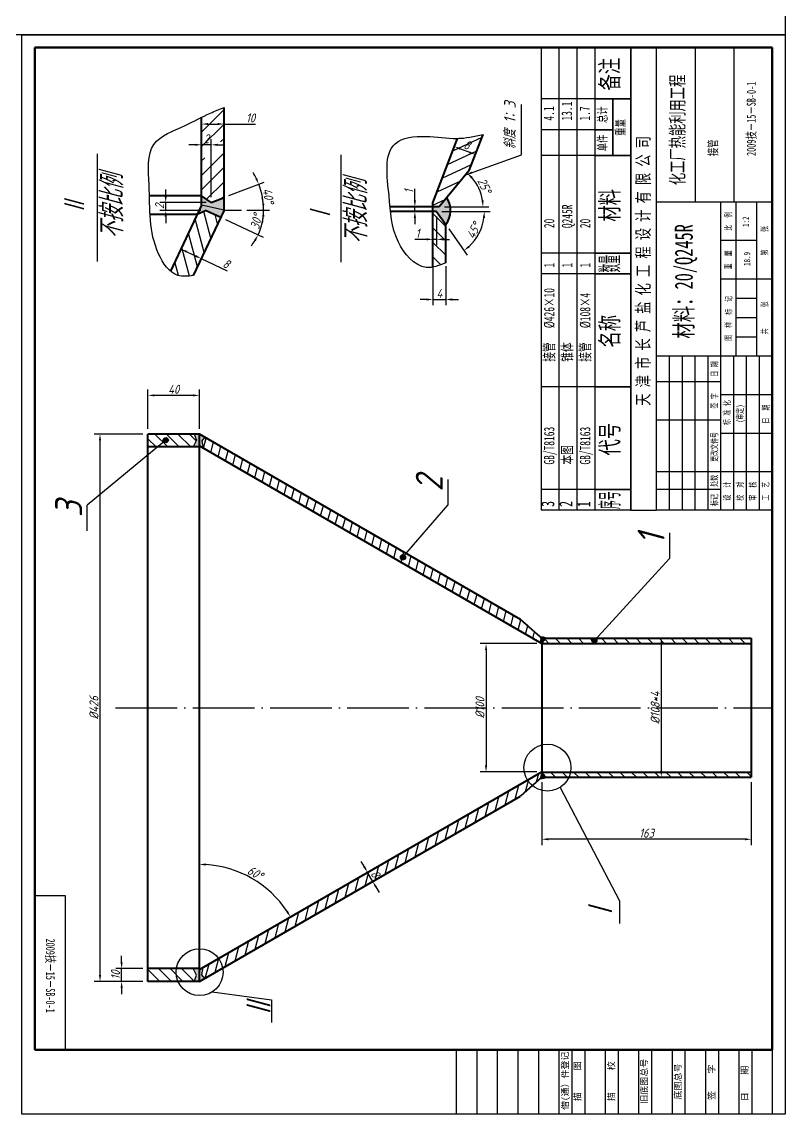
# Model space of a CAD drawing. Header units: millimetres. Extents: x 101 to 1289, y -760 to 920.
# Drawn here: x 695 to 1289, y -760 to 90 of the extents above; entities that cross this region are included whole.
import ezdxf
from ezdxf.enums import TextEntityAlignment as Align

# ---------------------------------------------------------------- set-up
doc = ezdxf.new("R2010")
doc.units = ezdxf.units.MM
doc.linetypes.add('ACAD_ISO02W100', pattern=[15, 12, -3])
doc.linetypes.add('ACAD_ISO04W100', pattern=[30, 24, -3, 0, -3])
for name, color, linetype in [('标注', 254, 'Continuous'), ('点划线', 1, 'ACAD_ISO04W100'), ('细实线', 253, 'Continuous'), ('虚线', 2, 'ACAD_ISO02W100')]:
    doc.layers.add(name, color=color, linetype=linetype)
doc.layers.add('粗实线', color=4, linetype='Continuous', lineweight=40)
doc.styles.add('GB', font='gbeitc.shx', dxfattribs={"bigfont": 'gbcbig.shx'})
doc.styles.get("Standard").update_dxf_attribs({"font": 'SIMFANG.TTF'})
doc.styles.add('TextStyle0', font='SIMFANG.TTF', dxfattribs={"width": 0.34603})
doc.styles.add('标准', font='SIMFANG.TTF', dxfattribs={"width": 0.667})
doc.dimstyles.new('GB', dxfattribs={"dimscale": 2, "dimtxt": 3.5, "dimasz": 2.5, "dimexe": 2.25, "dimexo": 2, "dimtad": 1, "dimdec": 0, "dimtxsty": 'GB', "dimcen": 2.5, "dimadec": 0, "dimazin": 0, "dimtfac": 1, "dimtdec": 0, "dimtmove": 0, "dimatfit": 3, "dimfxl": 0, "dimarcsym": 0})
doc.dimstyles.new('GB$0', dxfattribs={"dimscale": 2, "dimtxt": 3.5, "dimasz": 2.5, "dimexe": 2.25, "dimexo": 2, "dimtad": 1, "dimdec": 0, "dimtxsty": 'GB', "dimcen": 2.5, "dimadec": 0, "dimazin": 0, "dimtfac": 1, "dimtdec": 0, "dimtmove": 0, "dimatfit": 3, "dimfxl": 0, "dimarcsym": 0})
doc.dimstyles.new('GB$2', dxfattribs={"dimscale": 2, "dimtxt": 3.5, "dimasz": 2.5, "dimexe": 2.25, "dimexo": 2, "dimtad": 1, "dimdec": 0, "dimtxsty": 'GB', "dimcen": 2.5, "dimadec": 0, "dimazin": 0, "dimtfac": 1, "dimtdec": 0, "dimtmove": 0, "dimatfit": 3, "dimfxl": 0, "dimarcsym": 0})
pattern_1 = [(135, (1367.0736, -790.345), (4.49013, 4.49013), [])]

# ---------------------------------------------------------------- blocks, each defined once
blk = doc.blocks.new('*D14')
at = {"layer": '标注', "color": 0, "lineweight": -2}
for p, q in [((789.55, -231.12), (751.73, -231.12)), ((756.23, -652.12), (756.23, -236.12)), ((789.55, -657.12), (751.73, -657.12))]:
    blk.add_line(p, q, dxfattribs=at)
at = {"layer": '标注', "color": 0}
for points in [[(755.39, -236.12), (757.06, -236.12), (756.23, -231.12)], [(755.39, -652.12), (757.06, -652.12), (756.23, -657.12)]]:
    blk.add_solid(points, dxfattribs=at)
at = {"layer": '标注', "color": 0, "insert": (751.48, -444.12), "char_height": 7, "attachment_point": 5, "rotation": 90, "style": 'GB'}
blk.add_mtext('%%C426', dxfattribs=at)
blk = doc.blocks.new('*D15')
at = {"layer": '标注', "color": 0, "lineweight": -2}
for p, q in [((773.04, -642.12), (773.04, -637.12)), ((789.55, -647.12), (768.54, -647.12)), ((773.04, -657.12), (773.04, -647.12)), ((789.55, -657.12), (768.54, -657.12)), ((773.04, -662.12), (773.04, -667.12))]:
    blk.add_line(p, q, dxfattribs=at)
at = {"layer": '标注', "color": 0}
for points in [[(772.21, -642.12), (773.88, -642.12), (773.04, -647.12)], [(772.21, -662.12), (773.88, -662.12), (773.04, -657.12)]]:
    blk.add_solid(points, dxfattribs=at)
at = {"layer": '标注', "color": 0, "insert": (768.29, -652.12), "char_height": 7, "attachment_point": 5, "rotation": 90, "style": 'GB'}
blk.add_mtext('10', dxfattribs=at)
blk = doc.blocks.new('*D16')
at = {"layer": '标注', "color": 0, "lineweight": -2}
for p, q in [((1096.03, -394.21), (1052.14, -394.21)), ((1056.64, -399.21), (1056.64, -489.04)), ((1096.03, -494.04), (1052.14, -494.04))]:
    blk.add_line(p, q, dxfattribs=at)
at = {"layer": '标注', "color": 0}
for points in [[(1055.81, -399.21), (1057.47, -399.21), (1056.64, -394.21)], [(1055.81, -489.04), (1057.47, -489.04), (1056.64, -494.04)]]:
    blk.add_solid(points, dxfattribs=at)
at = {"layer": '标注', "color": 0, "insert": (1051.89, -444.12), "char_height": 7, "attachment_point": 5, "rotation": 90, "style": 'GB'}
blk.add_mtext('%%C100', dxfattribs=at)
blk = doc.blocks.new('*D11')
at = {"layer": '标注', "color": 0, "lineweight": -2}
for p, q in [((1197, -390.11), (1197.5, -390.11)), ((1193, -395.11), (1193, -493.14)), ((1189, -498.14), (1188.5, -498.14))]:
    blk.add_line(p, q, dxfattribs=at)
at = {"layer": '标注', "color": 0}
for points in [[(1192.16, -395.11), (1193.83, -395.11), (1193, -390.11)], [(1192.16, -493.14), (1193.83, -493.14), (1193, -498.14)]]:
    blk.add_solid(points, dxfattribs=at)
at = {"layer": '标注', "color": 0, "insert": (1188.25, -444.12), "char_height": 7, "attachment_point": 5, "rotation": 90, "style": 'GB'}
blk.add_mtext('%%C108*4', dxfattribs=at)
blk = doc.blocks.new('*D17')
at = {"layer": '标注', "color": 0, "lineweight": -2}
for p, q in [((1100.03, -502.14), (1100.03, -550.98)), ((1263.03, -502.14), (1263.03, -550.98)), ((1258.03, -546.48), (1105.03, -546.48))]:
    blk.add_line(p, q, dxfattribs=at)
at = {"layer": '标注', "color": 0}
for points in [[(1105.03, -545.64), (1105.03, -547.31), (1100.03, -546.48)], [(1258.03, -545.64), (1258.03, -547.31), (1263.03, -546.48)]]:
    blk.add_solid(points, dxfattribs=at)
at = {"layer": '标注', "color": 0, "insert": (1181.53, -541.73), "char_height": 7, "attachment_point": 5, "style": 'GB'}
blk.add_mtext('163', dxfattribs=at)
blk = doc.blocks.new('*D18')
at = {"layer": '标注', "color": 0, "lineweight": -2}
blk.add_arc((833.55, -647.88), 81.87, 33.49967, 86.50033, dxfattribs=at)
at = {"layer": '标注', "color": 0}
for points in [[(838.53, -567), (838.58, -565.33), (833.55, -566.01)], [(902.53, -602.26), (901.12, -603.14), (904.46, -606.95)]]:
    blk.add_solid(points, dxfattribs=at)
at = {"layer": '标注', "color": 0, "insert": (876.96, -572.7), "char_height": 7, "attachment_point": 5, "rotation": 330, "style": 'GB'}
blk.add_mtext('60°', dxfattribs=at)
blk = doc.blocks.new('*D19')
at = {"layer": '标注', "color": 0, "lineweight": -2}
for p, q in [((823.27, -78.6), (817.3, -91.28)), ((823.74, -89.34), (830.52, -92.53)), ((839.1, -86.05), (833.13, -98.73)), ((835.05, -94.66), (855.07, -104.09))]:
    blk.add_line(p, q, dxfattribs=at)
at = {"layer": '标注', "color": 0}
for points in [[(824.09, -88.58), (823.38, -90.09), (819.21, -87.21)], [(830.88, -91.78), (830.17, -93.29), (835.05, -94.66)]]:
    blk.add_solid(points, dxfattribs=at)
at = {"layer": '标注', "color": 0, "insert": (854.51, -98.58), "char_height": 7, "attachment_point": 5, "rotation": 334.79249, "style": 'GB'}
blk.add_mtext('8', dxfattribs=at)
blk = doc.blocks.new('*D20')
at = {"layer": '标注', "color": 0, "lineweight": -2}
for p, q in [((835.28, -13.02), (835.28, 14.59)), ((840.28, 10.09), (847.78, 10.09)), ((852.78, 14.09), (852.78, 14.59)), ((852.78, 10.09), (877.1, 10.09))]:
    blk.add_line(p, q, dxfattribs=at)
at = {"layer": '标注', "color": 0}
for points in [[(840.28, 10.92), (840.28, 9.25), (835.28, 10.09)], [(847.78, 10.92), (847.78, 9.25), (852.78, 10.09)]]:
    blk.add_solid(points, dxfattribs=at)
at = {"layer": '标注', "color": 0, "insert": (873.37, 14.84), "char_height": 7, "attachment_point": 5, "style": 'GB'}
blk.add_mtext('10', dxfattribs=at)
blk = doc.blocks.new('*D21')
at = {"layer": '标注', "color": 0, "lineweight": -2}
for p, q in [((870.46, -57), (888.01, -57)), ((853.81, -64.19), (883.3, -78.06))]:
    blk.add_line(p, q, dxfattribs=at)
for start, end in [(6.37536, 12.75073), (334.79249, 360), (322.04177, 328.41713)]:
    blk.add_arc((838.55, -57), 44.96, start, end, dxfattribs=at)
at = {"layer": '标注', "color": 0}
for points in [[(884.06, -51.96), (882.4, -52.05), (883.51, -57)], [(876.11, -80.15), (877.58, -80.94), (879.22, -76.15)]]:
    blk.add_solid(points, dxfattribs=at)
at = {"layer": '标注', "color": 0, "insert": (877.79, -65.77), "char_height": 7, "attachment_point": 5, "rotation": 77.39625, "style": 'GB'}
blk.add_mtext('30%%D', dxfattribs=at)
blk = doc.blocks.new('*D22')
at = {"layer": '标注', "color": 0, "lineweight": -2}
for p, q in [((856.51, -45.61), (883.93, -35.06)), ((870.46, -57), (888.01, -57))]:
    blk.add_line(p, q, dxfattribs=at)
for start, end in [(26.11799, 31.18285), (0, 21.05313), (349.87028, 354.93514)]:
    blk.add_arc((826.93, -57), 56.58, start, end, dxfattribs=at)
at = {"layer": '标注', "color": 0}
for points in [[(878.49, -31.76), (876.96, -32.43), (879.73, -36.67)], [(882.45, -61.96), (884.12, -62.03), (883.51, -57)]]:
    blk.add_solid(points, dxfattribs=at)
at = {"layer": '标注', "color": 0, "insert": (887.22, -45.8), "char_height": 7, "attachment_point": 5, "rotation": 280.52657, "style": 'GB'}
blk.add_mtext('40%%D', dxfattribs=at)
blk = doc.blocks.new('*D23')
at = {"layer": '标注', "color": 0, "lineweight": -2}
for p, q in [((807.34, -45.88), (807.34, -40.88)), ((838.83, -50.88), (802.84, -50.88)), ((807.34, -57.08), (807.34, -50.88)), ((834.71, -57.08), (802.84, -57.08)), ((807.34, -62.08), (807.34, -67.08))]:
    blk.add_line(p, q, dxfattribs=at)
at = {"layer": '标注', "color": 0}
for points in [[(806.51, -45.88), (808.18, -45.88), (807.34, -50.88)], [(806.51, -62.08), (808.18, -62.08), (807.34, -57.08)]]:
    blk.add_solid(points, dxfattribs=at)
at = {"layer": '标注', "color": 0, "insert": (802.59, -53.98), "char_height": 7, "attachment_point": 5, "rotation": 90, "style": 'GB'}
blk.add_mtext('2', dxfattribs=at)
blk = doc.blocks.new('*D24')
at = {"layer": '标注', "color": 0, "lineweight": -2}
for p, q in [((830.28, -6.07), (825.28, -6.07)), ((835.28, -41.74), (835.28, -1.57)), ((842.83, -6.07), (835.28, -6.07)), ((842.83, -46.88), (842.83, -1.57)), ((847.83, -6.07), (852.83, -6.07))]:
    blk.add_line(p, q, dxfattribs=at)
at = {"layer": '标注', "color": 0}
for points in [[(830.28, -5.24), (830.28, -6.9), (835.28, -6.07)], [(847.83, -5.24), (847.83, -6.9), (842.83, -6.07)]]:
    blk.add_solid(points, dxfattribs=at)
at = {"layer": '标注', "color": 0, "insert": (839.05, -1.32), "char_height": 7, "attachment_point": 5, "style": 'GB'}
blk.add_mtext('2', dxfattribs=at)
blk = doc.blocks.new('*D25')
at = {"layer": '标注', "color": 0, "lineweight": -2}
for p, q in [((1022.15, -57.94), (1059.81, -57.94)), ((1027.59, -71.41), (1042.07, -92.05))]:
    blk.add_line(p, q, dxfattribs=at)
blk.add_arc((1018.15, -57.94), 37.17, 312.7456, 352.28651, dxfattribs=at)
at = {"layer": '标注', "color": 0}
for points in [[(1054.15, -62.87), (1055.81, -62.98), (1055.31, -57.94)], [(1043.9, -85.88), (1042.85, -84.58), (1039.48, -88.37)]]:
    blk.add_solid(points, dxfattribs=at)
at = {"layer": '标注', "color": 0, "insert": (1046.91, -72.9), "char_height": 7, "attachment_point": 5, "rotation": 62.51605, "style": 'GB'}
blk.add_mtext('45%%D', dxfattribs=at)
blk = doc.blocks.new('*D26')
at = {"layer": '标注', "color": 0, "lineweight": -2}
blk.add_line((1024.18, -54.39), (1058.77, -54.39), dxfattribs=at)
blk.add_arc((1020.18, -54.39), 34.08, 8.41288, 41.93327, dxfattribs=at)
at = {"layer": '标注', "color": 0}
for points in [[(1044.96, -32.22), (1046.12, -31.01), (1041.93, -28.15)], [(1054.73, -49.34), (1053.07, -49.47), (1054.27, -54.39)]]:
    blk.add_solid(points, dxfattribs=at)
at = {"layer": '标注', "color": 0, "insert": (1055.33, -37.87), "char_height": 7, "attachment_point": 5, "rotation": 295.17307, "style": 'GB'}
blk.add_mtext('25%%D', dxfattribs=at)
blk = doc.blocks.new('*D12')
at = {"layer": '标注', "color": 0, "lineweight": -2}
for p, q in [((1015.3, -61.94), (1015.3, -84.13)), ((1018.15, -61.94), (1018.15, -84.13)), ((1010.3, -79.63), (1001.34, -79.63)), ((1018.15, -79.63), (1015.3, -79.63)), ((1023.15, -79.63), (1028.15, -79.63))]:
    blk.add_line(p, q, dxfattribs=at)
at = {"layer": '标注', "color": 0}
for points in [[(1010.3, -78.79), (1010.3, -80.46), (1015.3, -79.63)], [(1023.15, -78.79), (1023.15, -80.46), (1018.15, -79.63)]]:
    blk.add_solid(points, dxfattribs=at)
at = {"layer": '标注', "color": 0, "insert": (1003.32, -74.88), "char_height": 7, "attachment_point": 5, "style": 'GB'}
blk.add_mtext('1', dxfattribs=at)
blk = doc.blocks.new('*D27')
at = {"layer": '标注', "color": 0, "lineweight": -2}
for p, q in [((1001.23, -49.39), (1001.23, -40.43)), ((1001.23, -57.94), (1001.23, -54.39)), ((1004.64, -54.39), (1005.73, -54.39)), ((1004.64, -57.94), (1005.73, -57.94)), ((1001.23, -62.94), (1001.23, -67.94))]:
    blk.add_line(p, q, dxfattribs=at)
at = {"layer": '标注', "color": 0}
for points in [[(1000.4, -49.39), (1002.06, -49.39), (1001.23, -54.39)], [(1000.4, -62.94), (1002.06, -62.94), (1001.23, -57.94)]]:
    blk.add_solid(points, dxfattribs=at)
at = {"layer": '标注', "color": 0, "insert": (996.48, -42.41), "char_height": 7, "attachment_point": 5, "rotation": 90, "style": 'GB'}
blk.add_mtext('1', dxfattribs=at)
blk = doc.blocks.new('*D28')
at = {"layer": '标注', "color": 0, "lineweight": -2}
for p, q in [((1033.4, -3.76), (1033.6, -3.24)), ((1036.66, -9.23), (1043.67, -11.91)), ((1049.74, -10.01), (1049.94, -9.49))]:
    blk.add_line(p, q, dxfattribs=at)
at = {"layer": '标注', "color": 0}
for points in [[(1036.96, -8.45), (1036.36, -10.01), (1031.99, -7.44)], [(1043.96, -11.13), (1043.37, -12.68), (1048.34, -13.69)]]:
    blk.add_solid(points, dxfattribs=at)
at = {"layer": '标注', "color": 0, "insert": (1041.86, -6.13), "char_height": 7, "attachment_point": 5, "rotation": 339.08934, "style": 'GB'}
blk.add_mtext('8', dxfattribs=at)
blk = doc.blocks.new('*D29')
at = {"layer": '标注', "color": 0, "lineweight": -2}
for p, q in [((1015.3, -100.53), (1015.3, -130.95)), ((1025.3, -100.53), (1025.3, -130.95)), ((1010.3, -126.45), (1005.3, -126.45)), ((1015.3, -126.45), (1025.3, -126.45)), ((1030.3, -126.45), (1035.3, -126.45))]:
    blk.add_line(p, q, dxfattribs=at)
at = {"layer": '标注', "color": 0}
for points in [[(1010.3, -125.62), (1010.3, -127.29), (1015.3, -126.45)], [(1030.3, -125.62), (1030.3, -127.29), (1025.3, -126.45)]]:
    blk.add_solid(points, dxfattribs=at)
at = {"layer": '标注', "color": 0, "insert": (1020.3, -121.7), "char_height": 7, "attachment_point": 5, "style": 'GB'}
blk.add_mtext('4', dxfattribs=at)
blk = doc.blocks.new('*D30')
at = {"layer": '标注', "color": 0, "lineweight": -2}
for p, q in [((793.55, -227.12), (793.55, -196.57)), ((828.55, -201.07), (798.55, -201.07)), ((833.55, -227.12), (833.55, -196.57))]:
    blk.add_line(p, q, dxfattribs=at)
at = {"layer": '标注', "color": 0}
for points in [[(798.55, -200.23), (798.55, -201.9), (793.55, -201.07)], [(828.55, -200.23), (828.55, -201.9), (833.55, -201.07)]]:
    blk.add_solid(points, dxfattribs=at)
at = {"layer": '标注', "color": 0, "insert": (813.55, -196.32), "char_height": 7, "attachment_point": 5, "style": 'GB'}
blk.add_mtext('40', dxfattribs=at)
blk = doc.blocks.new('*D13')
at = {"layer": '标注', "color": 0, "lineweight": -2}
for p, q in [((961.93, -567.99), (959.43, -563.66)), ((968.43, -579.25), (964.43, -572.32)), ((966.64, -571.05), (968.33, -570.07)), ((970.64, -577.98), (972.33, -577)), ((970.93, -583.58), (973.43, -587.91))]:
    blk.add_line(p, q, dxfattribs=at)
at = {"layer": '标注', "color": 0}
for points in [[(962.65, -567.58), (961.21, -568.41), (964.43, -572.32)], [(971.65, -583.16), (970.21, -584), (968.43, -579.25)]]:
    blk.add_solid(points, dxfattribs=at)
at = {"layer": '标注', "color": 0, "insert": (970.54, -573.41), "char_height": 7, "attachment_point": 5, "rotation": 300, "style": 'GB'}
blk.add_mtext('8', dxfattribs=at)

msp = doc.modelspace()

# ---------------------------------------------------------------- hatches: boundary and pattern name
at = {"layer": '点划线'}
h = msp.add_hatch(dxfattribs=at)
h.set_pattern_fill('ANSI31', color=256, scale=2.5, angle=150, style=0)
h.set_pattern_definition([(195, (390.753, -782.06), (2.054376, -7.667036), [])])
edge = h.paths.add_edge_path()
edge.add_line((1015.3, -51.13), (1015.3, -54.39))
edge.add_line((1015.3, -54.39), (1020.18, -54.39))
edge.add_line((1020.18, -54.39), (1043.56, -26.18))
edge.add_line((1043.56, -26.18), (1054.33, 2))
edge.add_spline(control_points=[(1054.33, 2), (1052.5, 1.6), (1050.66, 1.21), (1048.83, 0.83)], knot_values=[372.632117, 372.632117, 372.632117, 372.632117, 383.692202, 383.692202, 383.692202, 383.692202], degree=3, periodic=0)
edge.add_spline(control_points=[(1048.83, 0.83), (1046.95, 0.45), (1045.07, 0.1), (1043.2, -0.2)], knot_values=[361.273031, 361.273031, 361.273031, 361.273031, 372.632117, 372.632117, 372.632117, 372.632117], degree=3, periodic=0)
edge.add_spline(control_points=[(1043.2, -0.2), (1041.42, -0.49), (1039.65, -0.72), (1037.89, -0.89)], knot_values=[350.511946, 350.511946, 350.511946, 350.511946, 361.273031, 361.273031, 361.273031, 361.273031], degree=3, periodic=0)
edge.add_spline(control_points=[(1037.89, -0.89), (1036.73, -1), (1035.57, -1.07), (1034.41, -1.11)], knot_values=[343.394893, 343.394893, 343.394893, 343.394893, 350.511946, 350.511946, 350.511946, 350.511946], degree=3, periodic=0)
edge.add_line((1034.41, -1.11), (1015.3, -51.13))
edge = h.paths.add_edge_path(flags=17)
edge.add_line((1015.3, -51.13), (1015.3, -54.39))
edge.add_line((1015.3, -54.39), (1020.18, -54.39))
edge.add_line((1020.18, -54.39), (1043.56, -26.18))
edge.add_line((1043.56, -26.18), (1054.33, 2))
edge.add_spline(control_points=[(1054.33, 2), (1047.65, 0.55), (1040.96, -0.89), (1034.41, -1.11)], knot_values=[343.394893, 343.394893, 343.394893, 343.394893, 383.692202, 383.692202, 383.692202, 383.692202], degree=3, periodic=0)
edge.add_line((1034.41, -1.11), (1015.3, -51.13))
h.paths.add_polyline_path([(1041.82, -25.89), (1028.71, -20.88), (1033.39, -8.62), (1046.5, -13.63)], flags=8)
h.paths.add_polyline_path([(1041.82, -25.89), (1028.71, -20.88), (1033.39, -8.62), (1046.5, -13.63)], flags=24)
at = {"layer": '细实线'}
h = msp.add_hatch(dxfattribs=at)
h.set_pattern_fill('ANSI31', color=256, scale=2.5, angle=340, style=0)
h.set_pattern_definition([(25, (390.753, -782.06), (-3.35453, 7.19382), [])])
edge = h.paths.add_edge_path()
edge.add_line((1015.3, -51.13), (1015.3, -54.39))
edge.add_line((1015.3, -54.39), (1020.18, -54.39))
edge.add_line((1020.18, -54.39), (1043.56, -26.18))
edge.add_line((1043.56, -26.18), (1054.33, 2))
edge.add_spline(control_points=[(1054.33, 2), (1047.65, 0.55), (1040.96, -0.89), (1034.41, -1.11)], knot_values=[171.697447, 171.697447, 171.697447, 171.697447, 191.846101, 191.846101, 191.846101, 191.846101], degree=3, periodic=0)
edge.add_line((1034.41, -1.11), (1015.3, -51.13))
h.paths.add_polyline_path([(1040.6, -0.03), (1046.87, -2.42), (1043.12, -12.23), (1036.85, -9.84)], flags=25)
for points in [[(842.83, -50.88), (835.28, -45.74), (835.28, -53.09), (831.86, -60.34), (838.71, -57.08), (850.19, -62.48), (852.78, -57), (852.78, -47.05)], [(1025.3, -68.14, 0.320735), (1026.05, -47.31), (1020.18, -54.39), (1015.3, -54.39), (1015.3, -57.94), (1018.15, -57.94)], [(805.4, -235.9, -1), (809.4, -235.9, -1)], [(993.99, -327.06, -1), (989.99, -327.06, -1)], [(1099, -389.2, -0.160579), (1103.4, -390.11), (1100.03, -390.11)], [(1142.96, -391.8, -1), (1138.96, -391.8, -1)], [(1099, -499.05, 0.160579), (1103.4, -498.14), (1100.03, -498.14)]]:
    msp.add_hatch(color=256, dxfattribs=at).paths.add_polyline_path(points)
h = msp.add_hatch(dxfattribs=at)
h.set_pattern_fill('ANSI31', color=256, scale=2.5, angle=210, style=0)
h.set_pattern_definition([(285, (1249.873, 149.0005), (-7.66704, -2.05438), [])])
edge = h.paths.add_edge_path()
edge.add_line((850.19, -62.48), (838.71, -57.08))
edge.add_line((838.71, -57.08), (831.86, -60.34))
edge.add_line((831.86, -60.34), (811.1, -104.44))
edge.add_spline(control_points=[(811.1, -104.44), (812.83, -105.9), (818.05, -109.01), (824.63, -108.31), (828.83, -107.87)], knot_values=[0, 0, 0, 0, 6.834911, 18.882439, 18.882439, 18.882439, 18.882439], degree=3, periodic=0)
edge.add_line((828.83, -107.87), (850.19, -62.48))
h = msp.add_hatch(dxfattribs=at)
h.set_pattern_fill('ANSI31', color=256, scale=2.5, angle=90, style=0)
h.set_pattern_definition([(135, (390.753, -782.06), (-5.61266, -5.61266), [])])
h.paths.add_polyline_path([(1018.15, -57.94), (1015.3, -57.94), (1015.3, -101.18), (1025.3, -97.93), (1025.3, -68.14)])
h = msp.add_hatch(dxfattribs=at)
h.set_pattern_fill('ANSI31', color=256, scale=2, style=0)
h.set_pattern_definition(pattern_1)
h.paths.add_polyline_path([(793.55, -647.12), (793.55, -657.12), (829.56, -657.12), (831.36, -652.29), (828.62, -647.12)])
h.paths.add_polyline_path([(793.55, -231.12), (793.55, -241.12), (828.62, -241.12), (831.36, -235.95), (829.56, -231.12)])
h = msp.add_hatch(color=256, dxfattribs=at)
h.paths.add_polyline_path([(828.62, -241.12), (833.55, -241.12), (833.55, -231.12), (829.56, -231.12), (831.36, -235.95)])
h.paths.add_polyline_path([(833.55, -240.36), (836.54, -242.09), (835.44, -236.34), (837.68, -233.51), (833.55, -231.12)])
h = msp.add_hatch(dxfattribs=at)
h.set_pattern_fill('ANSI31', color=256, scale=2, angle=60, style=0)
h.set_pattern_definition([(75, (1367.0736, -790.345), (6.13363, -1.6435), [])])
h.paths.add_polyline_path([(1099.85, -494.14), (1100.03, -494.14), (1100.03, -495.59), (1099, -499.05), (1083.46, -512.84), (837.68, -654.74), (835.44, -651.9), (836.54, -646.16)])
h.paths.add_polyline_path([(836.54, -242.09), (835.44, -236.34), (837.68, -233.51), (1083.46, -375.4), (1099, -389.2), (1100.03, -392.65), (1100.03, -394.21)])
h = msp.add_hatch(color=256, dxfattribs=at)
h.paths.add_polyline_path([(1100.03, -390.11), (1103.4, -390.11), (1100.95, -392.84), (1100.95, -394.11), (1100.03, -394.11)])
h.paths.add_polyline_path([(1099, -389.2), (1100.03, -390.11), (1100.03, -392.65)])
h = msp.add_hatch(dxfattribs=at)
h.set_pattern_fill('ANSI31', color=256, scale=2, style=0)
h.set_pattern_definition(pattern_1)
h.paths.add_polyline_path([(1263.03, -498.14), (1263.03, -494.14), (1100.95, -494.14), (1100.95, -495.4), (1103.4, -498.14)])
h.paths.add_polyline_path([(1263.03, -394.11), (1263.03, -390.11), (1103.4, -390.11), (1100.95, -392.84), (1100.95, -394.11)])
h = msp.add_hatch(color=256, dxfattribs=at)
h.paths.add_polyline_path([(1100.03, -498.14), (1103.4, -498.14), (1100.95, -495.4), (1100.95, -494.14), (1100.03, -494.14)])
h.paths.add_polyline_path([(1099, -499.05), (1100.03, -498.14), (1100.03, -495.59)])
h = msp.add_hatch(color=256, dxfattribs=at)
h.paths.add_polyline_path([(833.55, -657.12), (829.56, -657.12), (831.36, -652.29), (828.62, -647.12), (833.55, -647.12)])
h.paths.add_polyline_path([(833.55, -647.88), (836.54, -646.16), (835.44, -651.9), (837.68, -654.74), (833.55, -657.12)])

# ---------------------------------------------------------------- linework, layer by layer
at = {"lineweight": -3}
for p, q in [((1289.4, 919.61), (1289.4, 79.61)), ((1289.4, 79.61), (101.4, 79.61)), ((695.4, -760.39), (695.4, 79.61)), ((695.4, 79.61), (1289.4, 79.61)), ((1289.4, 79.61), (1289.4, -760.39)), ((1099.4, 69.61), (1099.4, -290.39)), ((1113.4, 69.61), (1113.4, -290.39)), ((1127.4, 69.61), (1113.4, 69.61)), ((1127.4, 69.61), (1127.4, -290.39)), ((1141.4, 69.61), (1127.4, 69.61)), ((1127.4, 69.61), (1127.4, -290.39)), ((1141.4, 69.61), (1141.4, 29.61)), ((1141.4, 69.61), (1169.4, 69.61)), ((1169.4, 69.61), (1141.4, 69.61)), ((1141.4, 69.61), (1169.4, 69.61)), ((1141.4, 69.61), (1141.4, -290.39)), ((1169.4, 29.61), (1169.4, 69.61)), ((1189.4, 69.61), (1169.4, 69.61)), ((1169.4, 69.61), (1169.4, -290.39)), ((1189.4, -290.39), (1189.4, 69.61)), ((1189.4, 69.61), (1279.4, 69.61)), ((1189.4, -290.39), (1189.4, 69.61)), ((1219.4, 69.61), (1219.4, -50.39)), ((1249.4, 69.61), (1249.4, -50.39)), ((1279.4, 69.61), (1279.4, -290.39)), ((1113.4, 29.61), (1099.4, 29.61)), ((1127.4, 29.61), (1113.4, 29.61)), ((1141.4, 29.61), (1127.4, 29.61)), ((1141.4, 29.61), (1141.4, 5.61)), ((1141.4, 29.61), (1155.4, 29.61)), ((1169.4, 29.61), (1141.4, 29.61)), ((1155.4, 29.61), (1155.4, -14.39)), ((1155.4, 29.61), (1169.4, 29.61)), ((1155.4, 5.61), (1155.4, 29.61)), ((1169.4, -14.39), (1169.4, 29.61)), ((1113.4, 5.61), (1099.4, 5.61)), ((1127.4, 5.61), (1113.4, 5.61)), ((1141.4, 5.61), (1127.4, 5.61)), ((1141.4, 5.61), (1141.4, -14.39)), ((1141.4, 5.61), (1155.4, 5.61)), ((1155.4, 5.61), (1141.4, 5.61)), ((1155.4, -14.39), (1155.4, 5.61)), ((1113.4, -14.39), (1099.4, -14.39)), ((1127.4, -14.39), (1113.4, -14.39)), ((1141.4, -14.39), (1127.4, -14.39)), ((1141.4, -14.39), (1141.4, -90.39)), ((1141.4, -14.39), (1169.4, -14.39)), ((1155.4, -14.39), (1141.4, -14.39)), ((1169.4, -14.39), (1155.4, -14.39)), ((1169.4, -90.39), (1169.4, -14.39)), ((1189.4, -50.39), (1279.4, -50.39)), ((1239.4, -290.39), (1239.4, -50.39)), ((1251.4, -170.39), (1251.4, -50.39)), ((1267.4, -170.39), (1267.4, -50.39)), ((1239.4, -80.39), (1267.4, -80.39)), ((1113.4, -90.39), (1099.4, -90.39)), ((1127.4, -90.39), (1113.4, -90.39)), ((1141.4, -90.39), (1127.4, -90.39)), ((1141.4, -90.39), (1141.4, -106.39)), ((1141.4, -90.39), (1169.4, -90.39)), ((1169.4, -90.39), (1141.4, -90.39)), ((1169.4, -106.39), (1169.4, -90.39)), ((1113.4, -106.39), (1099.4, -106.39)), ((1127.4, -106.39), (1113.4, -106.39)), ((1141.4, -106.39), (1127.4, -106.39)), ((1141.4, -106.39), (1141.4, -194.39)), ((1141.4, -106.39), (1169.4, -106.39)), ((1169.4, -106.39), (1141.4, -106.39)), ((1169.4, -194.39), (1169.4, -106.39)), ((1239.4, -110.39), (1279.4, -110.39)), ((1251.4, -125.39), (1267.4, -125.39)), ((1251.4, -140.39), (1267.4, -140.39)), ((1251.4, -155.39), (1267.4, -155.39)), ((1189.4, -170.39), (1279.4, -170.39)), ((1199.4, -290.39), (1199.4, -170.39)), ((1209.4, -290.39), (1209.4, -170.39)), ((1219.4, -290.39), (1219.4, -170.39)), ((1229.4, -290.39), (1229.4, -170.39)), ((1249.4, -290.39), (1249.4, -170.39)), ((1259.4, -290.39), (1259.4, -170.39)), ((1269.4, -230.39), (1269.4, -170.39)), ((1113.4, -194.39), (1099.4, -194.39)), ((1127.4, -194.39), (1113.4, -194.39)), ((1141.4, -194.39), (1127.4, -194.39)), ((1141.4, -194.39), (1141.4, -274.39)), ((1141.4, -194.39), (1169.4, -194.39)), ((1169.4, -194.39), (1141.4, -194.39)), ((1169.4, -274.39), (1169.4, -194.39)), ((1239.4, -190.39), (1189.4, -190.39)), ((1239.4, -200.39), (1279.4, -200.39)), ((1239.4, -220.39), (1189.4, -220.39)), ((1239.4, -230.39), (1279.4, -230.39)), ((1269.4, -290.39), (1269.4, -230.39)), ((1189.4, -260.39), (1279.4, -260.39)), ((1113.4, -274.39), (1099.4, -274.39)), ((1127.4, -274.39), (1113.4, -274.39)), ((1141.4, -274.39), (1127.4, -274.39)), ((1141.4, -274.39), (1141.4, -290.39)), ((1141.4, -274.39), (1169.4, -274.39)), ((1169.4, -274.39), (1141.4, -274.39)), ((1169.4, -290.39), (1169.4, -274.39)), ((1239.4, -274.39), (1189.4, -274.39)), ((1113.4, -290.39), (1099.4, -290.39)), ((1127.4, -290.39), (1113.4, -290.39)), ((1141.4, -290.39), (1127.4, -290.39)), ((1169.4, -290.39), (1141.4, -290.39)), ((1169.4, -290.39), (1189.4, -290.39)), ((1279.4, -290.39), (1189.4, -290.39)), ((729.4, -590.39), (705.4, -590.39)), ((729.4, -710.39), (729.4, -590.39)), ((1033.4, -710.39), (1033.4, -760.39)), ((1049.4, -710.39), (1049.4, -760.39)), ((1065.4, -710.39), (1065.4, -760.39)), ((1081.4, -710.39), (1081.4, -760.39)), ((1097.4, -710.39), (1097.4, -760.39)), ((1113.4, -710.39), (1113.4, -760.39)), ((1123.4, -710.39), (1123.4, -760.39)), ((1133.4, -710.39), (1133.4, -760.39)), ((1149.4, -710.39), (1149.4, -760.39)), ((1159.4, -710.39), (1159.4, -760.39)), ((1175.4, -710.39), (1175.4, -760.39)), ((1185.4, -710.39), (1185.4, -760.39)), ((1201.4, -710.39), (1201.4, -760.39)), ((1201.4, -710.39), (1201.4, -760.39)), ((1211.4, -710.39), (1211.4, -760.39)), ((1227.4, -710.39), (1227.4, -760.39)), ((1237.4, -710.39), (1237.4, -760.39)), ((1253.4, -710.39), (1253.4, -760.39)), ((1263.4, -710.39), (1263.4, -760.39)), ((1279.4, -710.39), (1279.4, -760.39)), ((1289.4, -760.39), (695.4, -760.39))]:
    msp.add_line(p, q, dxfattribs=at)
at = {"lineweight": 50}
for p, q in [((705.4, -710.39), (705.4, 69.61)), ((705.4, 69.61), (1279.4, 69.61)), ((1279.4, 69.61), (1279.4, -710.39)), ((1279.4, -710.39), (705.4, -710.39))]:
    msp.add_line(p, q, dxfattribs=at)
at = {"layer": '标注'}
for p, q in [((754.12, -13.04), (754.12, -96.78)), ((943.97, -97.52), (943.97, -13.78)), ((852.78, -57), (866.46, -57))]:
    msp.add_line(p, q, dxfattribs=at)
at = {"layer": '点划线'}
msp.add_line((852.78, -57), (835.28, -53.09), dxfattribs=at)
at = {"layer": '点划线', "ltscale": 2}
msp.add_line((768.34, -444.12), (1278.35, -444.12), dxfattribs=at)
at = {"layer": '粗实线'}
for p, q in [((852.78, -57), (852.78, 22.96)), ((835.28, -53.09), (835.28, 15.33)), ((1043.56, -26.18), (1054.33, 2)), ((1015.3, -51.13), (1034.41, -1.1)), ((1043.56, -26.18), (1020.18, -54.39)), ((835.28, -45.74), (794.67, -45.74)), ((842.83, -50.88), (835.28, -45.74)), ((842.83, -50.88), (852.78, -47.05)), ((835.28, -53.09), (811.1, -104.44)), ((852.78, -57), (828.83, -107.87)), ((838.71, -57.08), (831.86, -60.34)), ((838.71, -57.08), (850.19, -62.48)), ((1015.3, -54.39), (981.83, -54.39)), ((1015.3, -57.94), (982.29, -57.94)), ((1015.3, -101.18), (1015.3, -51.13)), ((1020.18, -54.39), (1015.3, -54.39)), ((1018.15, -57.94), (1015.3, -57.94)), ((1018.15, -57.94), (1025.3, -68.14)), ((831.86, -60.34), (795.14, -60.34)), ((1025.3, -97.93), (1025.3, -68.14)), ((833.55, -231.12), (793.55, -231.12)), ((793.55, -657.12), (793.55, -231.12)), ((833.55, -657.12), (833.55, -231.12)), ((1083.46, -375.4), (833.55, -231.12)), ((833.55, -241.12), (793.55, -241.12)), ((833.55, -240.36), (1100.03, -394.21)), ((833.55, -240.36), (1100.03, -394.21)), ((1099, -389.2), (1083.46, -375.4)), ((1100.03, -390.11), (1263.03, -390.11)), ((1263.03, -390.11), (1263.03, -498.14)), ((1100.03, -394.11), (1263.03, -394.11)), ((1100.03, -394.21), (1100.03, -494.04)), ((833.55, -647.88), (1100.03, -494.04)), ((1100.03, -498.14), (1083.46, -512.84)), ((1100.03, -494.14), (1263.03, -494.14)), ((1100.03, -498.14), (1263.03, -498.14)), ((833.55, -657.12), (1083.46, -512.84)), ((833.55, -647.12), (793.55, -647.12)), ((833.55, -657.12), (793.55, -657.12))]:
    msp.add_line(p, q, dxfattribs=at)
msp.add_arc((1011.11, -57.2), 17.91, 322.36693, 33.49835, dxfattribs=at)
at = {"layer": '细实线'}
for p, q in [((835.28, 3.81), (852.78, 21.31)), ((835.28, 15.04), (835.87, 15.63)), ((835.28, -7.41), (852.78, 10.09)), ((850.05, -3.87), (852.78, -1.14)), ((835.28, -29.87), (852.78, -12.37)), ((835.28, -18.64), (837.82, -16.1)), ((835.28, -41.09), (852.78, -23.59)), ((839.19, -48.4), (852.78, -34.82)), ((851.14, -47.68), (852.78, -46.04)), ((807.4, -235.9), (746.31, -286.44)), ((1026.89, -266.44), (1026.89, -286.44)), ((746.31, -306.44), (746.31, -286.44)), ((991.99, -327.06), (1026.89, -286.44)), ((1199.51, -308.04), (1199.51, -328.04)), ((1140.96, -391.8), (1199.51, -328.04)), ((1114.28, -506.1), (1160.36, -594.26)), ((1160.36, -594.26), (1160.36, -612)), ((843.58, -665.25), (889.66, -671.42)), ((889.66, -671.42), (889.66, -689.16))]:
    msp.add_line(p, q, dxfattribs=at)
for centre, radius in [((807.4, -235.9), 2), ((991.99, -327.06), 2), ((1140.96, -391.8), 2), ((1104.42, -490.73), 18.26), ((833.72, -649.89), 18.26)]:
    msp.add_circle(centre, radius, dxfattribs=at)
for points in [[(828.83, -107.87), (816.79, -107.65), (801.87, -91), (794.41, -37.12), (798.16, -5.8), (822.54, 9.03), (842.11, 18.61), (852.78, 22.96)], [(1025.3, -97.93), (1010.13, -101.51), (988.18, -81.3), (981.16, -45.72), (985.94, -5.2), (1009.64, 0.51), (1033.91, -1.13), (1054.33, 2)]]:
    msp.add_spline(points, degree=3, dxfattribs=at)
at = {"layer": '虚线'}
for p, q in [((793.55, -657.12), (793.55, -231.12)), ((831.36, -235.95), (828.62, -241.12)), ((829.56, -231.12), (831.36, -235.95)), ((833.55, -231.12), (1083.46, -375.4)), ((833.55, -231.12), (833.55, -240.36)), ((837.68, -233.51), (835.44, -236.34)), ((835.44, -236.34), (836.54, -242.09)), ((1100.03, -390.11), (1083.46, -375.4)), ((1099, -389.2), (1100.03, -392.65)), ((1100.03, -392.65), (1099, -389.2)), ((1100.03, -390.11), (1100.03, -498.14)), ((1103.4, -390.11), (1100.95, -392.84)), ((1100.03, -394.21), (1100.03, -392.65)), ((1100.95, -392.84), (1100.95, -394.11)), ((1099, -499.05), (1100.03, -495.59)), ((1100.95, -495.4), (1100.95, -494.14)), ((1103.4, -498.14), (1100.95, -495.4)), ((1222.03, -498.14), (1222.03, -498.14)), ((831.36, -652.29), (828.62, -647.12)), ((829.56, -657.12), (831.36, -652.29)), ((835.44, -651.9), (836.54, -646.16)), ((837.68, -654.74), (835.44, -651.9))]:
    msp.add_line(p, q, dxfattribs=at)
for centre, start, end in [((1099.82, -396.32), 60.09018, 96.58067), ((1099.82, -491.92), 263.41933, 299.90982)]:
    msp.add_arc(centre, 7.17, start, end, dxfattribs=at)

# ---------------------------------------------------------------- texts
at = {"style": '标准', "width": 0.667}
msp.add_text('化工厂热能利用工程', height=10.5, rotation=90, dxfattribs=at).set_placement((1210.8, -37.46))
at = {"lineweight": -3, "style": '标准', "width": 0.667}
for s, height, p in [('13.1', 8.1, (1123.53, 12.81)), ('4.1', 8.1, (1109.53, 12.81)), ('1.7', 8.1, (1137.53, 12.81)), ('Q245R', 8.1, (1123.8, -70.91)), ('20', 8.1, (1109.8, -70.91)), ('20', 8.1, (1137.8, -70.91)), ('比  例', 5, (1247.67, -72.99)), ('1:2', 5, (1261.26, -70.03)), ('第     张', 5, (1275.86, -92.17)), ('重  量', 5, (1247.65, -102.99)), ('18.9', 5, (1262.19, -100.35)), ('1', 8.1, (1109.8, -101.54)), ('1', 8.1, (1123.8, -101.54)), ('1', 8.1, (1137.8, -101.54)), ('接管   %%C426×10', 8.1, (1109.8, -174.91)), ('接管   %%C108×4', 8.1, (1137.8, -174.91)), ('图  样  标  记', 5, (1247.86, -158.63)), ('共      张', 5, (1275.86, -153.56)), ('锥体', 8.1, (1123.8, -174.91)), ('日 期', 5, (1236.86, -186.6)), ('签 字', 5, (1236.78, -211.3)), ('标 准 化', 5, (1246.59, -224.25)), ('审定', 5, (1256.78, -220.05)), (')', 5, (1256.78, -210.82)), ('日  期', 5, (1276.86, -222.99)), ('(', 5, (1256.78, -222.36)), ('GB/T8163', 8.1, (1109.8, -254.91)), ('GB/T8163', 8.1, (1137.8, -254.91)), ('更改文件', 5, (1236.86, -252.81)), ('号', 5, (1236.86, -234.35)), ('本图', 8.1, (1123.8, -254.91)), ('处数', 5, (1236.78, -272.21)), ('设  计', 5, (1246.7, -282.99)), ('校  对', 5, (1256.82, -283.06)), ('审  核', 5, (1266.78, -282.99)), ('工  艺', 5, (1276.63, -283.06)), ('标记', 5, (1236.86, -287.21)), ('3', 10, (1109.7, -287.79)), ('2', 10, (1123.7, -287.79)), ('1', 10, (1137.7, -288))]:
    msp.add_text(s, height=height, rotation=90, dxfattribs=at).set_placement(p)
at = {"lineweight": -3, "width": 0.7}
msp.add_text('天 津 市 长 芦 盐 化 工 程 设 计 有 限 公 司', height=10, rotation=90, dxfattribs=at).set_placement((1178.83, -104.2), align=Align.MIDDLE_CENTER)
at = {"lineweight": -3, "attachment_point": 1}
for s, insert, char_height, rotation, style in [('\\fFangSong_GB2312|b0|i0|p34;备注', (1145.81, 36.12), 14, 90, '标准'), ('{\\fFangSong_GB2312|b0|i0|c134|p34;2009技－15－SB-0-1}', (1259.53, -14.73), 7, 90, '标准'), ('\\fFangSong_GB2312|b0|i0|p34;总计', (1143.6, 10.87), 7, 90, '标准'), ('\\fFangSong_GB2312|b0|i0|p34;重量', (1157.6, 0.87), 7, 90, '标准'), ('\\fFangSong_GB2312|b0|i0|p34;单件', (1143.6, -11.13), 7, 90, '标准'), ('\\fFangSong_GB2312|b0|i0|p34;材料', (1145.81, -65.88), 14, 90, '标准'), ('{\\fFangSong_GB2312|b0|i0|c134|p34;材料：}20{\\fFangSong_GB2312|b0|i0|c134|p34;/Q245R}', (1203.5, -156.86), 14, 90, '标准'), ('\\fFangSong_GB2312|b0|i0|p34;数量', (1145.81, -105.39), 14, 90, 'TextStyle0'), ('\\fFangSong_GB2312|b0|i0|p34;名称', (1145.81, -163.88), 14, 90, '标准'), ('\\fFangSong_GB2312|b0|i0|p34;代号', (1145.81, -247.88), 14, 90, '标准'), ('\\fFangSong_GB2312|b0|i0|p34;序号', (1145.81, -289.39), 14, 90, 'TextStyle0'), ('{\\fFangSong_GB2312|b0|i0|c134|p34;2009技－15－SB-0-1}', (721.18, -623.73), 7, 270, '标准')]:
    msp.add_mtext(s, dxfattribs=dict(at, insert=insert, char_height=char_height, rotation=rotation, style=style))
at = {"insert": (1229.73, -14.96), "char_height": 7, "attachment_point": 1, "rotation": 90, "style": '标准'}
msp.add_mtext('{\\fFangSong_GB2312|b0|i0|c134|p34;接管}', dxfattribs=at)
at = {"lineweight": -3, "char_height": 5, "width": 1244.16, "attachment_point": 5, "rotation": 90}
for s, insert in [('\\f仿宋_GB2312|b0|i0|c134|p49;借(通）件登记', (1118.84, -734.35)), ('\\f仿宋_GB2312|b0|i0|c134|p49;描     图', (1128.09, -734.79)), ('\\f仿宋_GB2312|b0|i0|c134|p49;描     校', (1154.42, -734.72)), ('\\f仿宋_GB2312|b0|i0|c134|p49;旧底图总号', (1180.01, -734.79)), ('\\f仿宋_GB2312|b0|i0|c134|p49;底图总号', (1206.24, -734.97)), ('签    字', (1232.38, -735.57)), ('日    期', (1258.19, -736.56))]:
    msp.add_mtext(s, dxfattribs=dict(at, insert=insert))
at = {"layer": '标注', "style": 'GB'}
for s, insert, char_height, width, attachment_point, rotation in [('斜度 1：3', (1070.68, -9.4), 9, 37.9506, 1, 90), ('不按比例', (756.86, -79.22), 17.5, 51.8924, 1, 90), ('不按比例', (946.71, -83.34), 17.5, 51.8924, 1, 90), ('Ⅱ', (727.93, -60.76), 17.5, 24.0001, 1, 90), ('Ⅰ', (918.05, -49.39), 17.5, 24.0001, 7, 270), ('2', (1022.95, -275.87), 21, 28.8001, 7, 90), ('3', (742.37, -295.87), 21, 28.8001, 7, 90), ('1', (1195.57, -317.47), 21, 28.8001, 7, 90), ('Ⅰ', (1156.66, -610.67), 21, 28.8001, 7, 90), ('Ⅱ', (890.71, -686.13), 21, 28.8001, 7, 90)]:
    msp.add_mtext(s, dxfattribs=dict(at, insert=insert, char_height=char_height, width=width, attachment_point=attachment_point, rotation=rotation))

# ---------------------------------------------------------------- dimensions: what is measured, and where the dimension line sits
at = {"layer": '标注'}
dim = msp.add_linear_dim(base=(835.28, 10.09), p1=(852.78, 10.09), p2=(835.28, -17.02), text='10', dimstyle='GB$0', dxfattribs=at)
dim.commit()
dim.dimension.update_dxf_attribs({"geometry": '*D20', "text_midpoint": (873.37, 10.09), "dimtype": 160})
dim = msp.add_linear_dim(base=(835.28, -6.07), p1=(842.83, -50.88), p2=(835.28, -45.74), text='2', dimstyle='GB$0', dxfattribs=at)
dim.commit()
dim.dimension.update_dxf_attribs({"geometry": '*D24', "text_midpoint": (839.05, -1.32)})
dim = msp.add_aligned_dim(p1=(1031.97, -7.5), p2=(1048.32, -13.75), distance=0.06, text='8', dimstyle='GB$0', dxfattribs=at)
dim.commit()
dim.dimension.update_dxf_attribs({"geometry": '*D28', "text_midpoint": (1041.86, -6.13)})
for base, line1, line2, text, picture, middle in [((883.08, -50.09), ((842.83, -50.88), (852.78, -47.05)), ((852.78, -57), (866.46, -57)), '40%%D', '*D22', (887.22, -45.8)), ((1052.81, -44.55), ((1043.56, -26.18), (1020.18, -54.39)), ((1020.18, -54.39), (1015.3, -54.39)), '25%%D', '*D26', (1055.33, -37.87)), ((881.59, -70), ((838.71, -57.08), (850.19, -62.48)), ((852.78, -57), (866.46, -57)), '30%%D', '*D21', (877.79, -65.77)), ((1047.97, -80.12), ((1018.15, -57.94), (1015.3, -57.94)), ((1018.15, -57.94), (1025.3, -68.14)), '45%%D', '*D25', (1046.91, -72.9))]:
    dim = msp.add_angular_dim_2l(base=base, line1=line1, line2=line2, text=text, dimstyle='GB$2', dxfattribs=at)
    dim.commit()
    dim.dimension.update_dxf_attribs({"geometry": picture, "text_midpoint": middle})
for base, p1, p2, angle, text, picture, middle in [((807.34, -50.88), (838.71, -57.08), (842.83, -50.88), 90, '2', '*D23', (802.59, -53.98)), ((1001.23, -54.39), (1000.64, -57.94), (1000.64, -54.39), 90, '1', '*D27', (996.48, -42.41)), ((1015.3, -79.63), (1018.15, -57.94), (1015.3, -57.94), 180, '1', '*D12', (1003.32, -74.88)), ((1025.3, -126.45), (1015.3, -96.53), (1025.3, -96.53), 180, '4', '*D29', (1020.3, -121.7)), ((1193, -498.14), (1193, -390.11), (1193, -498.14), 90, '%%C108*4', '*D11', (1188.25, -444.12))]:
    dim = msp.add_linear_dim(base=base, p1=p1, p2=p2, angle=angle, text=text, dimstyle='GB$0', dxfattribs=at)
    dim.commit()
    dim.dimension.update_dxf_attribs({"geometry": picture, "text_midpoint": middle})
for base, p1, p2, angle, text, picture, middle, dimtype in [((819.21, -87.21), (840.8, -82.43), (824.97, -74.98), 154.79249, '8', '*D19', (852.49, -102.87), 161), ((756.23, -231.12), (793.55, -657.12), (793.55, -231.12), 90, '%%C426', '*D14', (756.23, -444.12), 160), ((1056.64, -494.04), (1100.03, -394.21), (1100.03, -494.04), 90, '%%C100', '*D16', (1056.64, -444.12), 160)]:
    dim = msp.add_linear_dim(base=base, p1=p1, p2=p2, angle=angle, text=text, dimstyle='GB$0', dxfattribs=at)
    dim.commit()
    dim.dimension.update_dxf_attribs({"geometry": picture, "text_midpoint": middle, "dimtype": dimtype})
for base, p1, p2, angle, picture, middle in [((793.55, -201.07), (833.55, -231.12), (793.55, -231.12), 180, '*D30', (813.55, -196.32)), ((1100.03, -546.48), (1263.03, -498.14), (1100.03, -498.14), 180, '*D17', (1181.53, -541.73)), ((773.04, -647.12), (793.55, -657.12), (793.55, -647.12), 90, '*D15', (768.29, -652.12))]:
    dim = msp.add_linear_dim(base=base, p1=p1, p2=p2, angle=angle, dimstyle='GB$0', dxfattribs=at)
    dim.commit()
    dim.dimension.update_dxf_attribs({"geometry": picture, "text_midpoint": middle})
dim = msp.add_angular_dim_2l(base=(886.18, -585.17), line1=((833.55, -657.12), (833.55, -231.12)), line2=((833.55, -647.88), (1100.03, -494.04)), dimstyle='GB$2', dxfattribs=at)
dim.commit()
dim.dimension.update_dxf_attribs({"geometry": '*D18', "text_midpoint": (876.96, -572.7)})
dim = msp.add_aligned_dim(p1=(967.17, -579.98), p2=(963.17, -573.05), distance=-1.45, dimstyle='GB$0', dxfattribs=at)
dim.commit()
dim.dimension.update_dxf_attribs({"geometry": '*D13', "text_midpoint": (970.54, -573.41)})

# ---------------------------------------------------------------- leaders
msp.add_leader([(1040.94, -29.35), (1084.11, -13.89), (1084.11, 25.28)], dimstyle='GB', dxfattribs=at)

doc.saveas('drawing.dxf')
